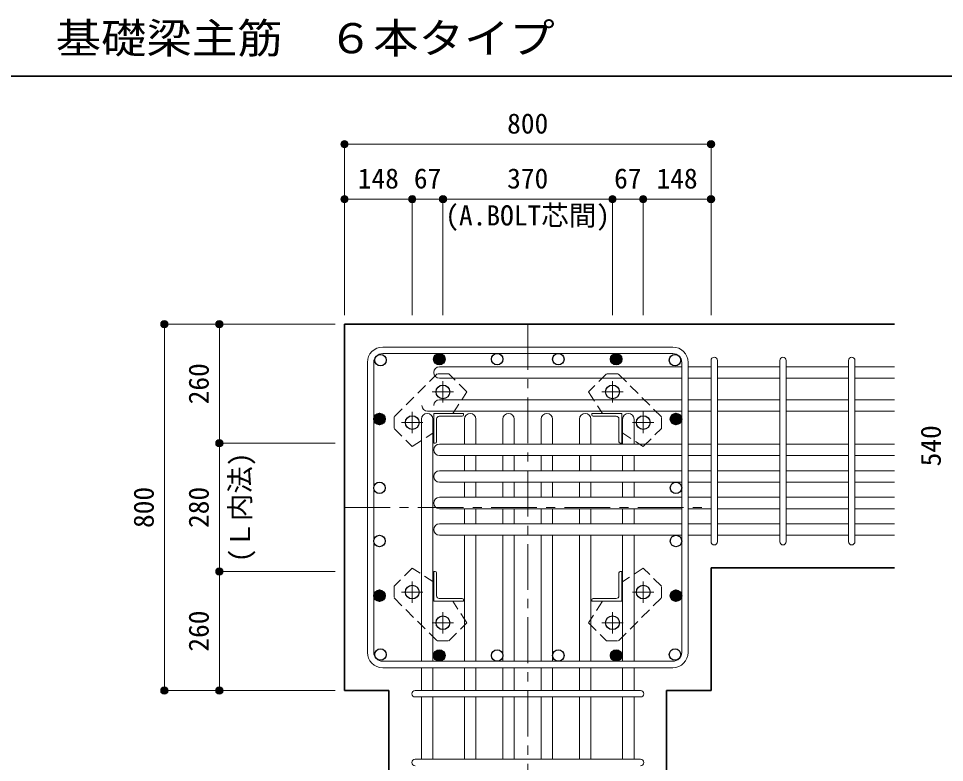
# Model space of a CAD drawing. Units: millimetres at full size, sheet at 1:20. Extents: x -3982 to 3969, y -2797 to 2801.
# Drawn here: x -633 to 1388, y -1647 to -22 of the extents above; entities that cross this region are included whole.
import ezdxf
from ezdxf.enums import TextEntityAlignment as Align

# ---------------------------------------------------------------- set-up
doc = ezdxf.new("R2010")
doc.units = ezdxf.units.MM
doc.header["$LTSCALE"] = 20
doc.header["$PDMODE"] = 32
doc.header["$PDSIZE"] = 12
doc.linetypes.add('CHAIN1', pattern=[8, 5, -1, 1, -1])
doc.linetypes.add('DASHED1', pattern=[1.8, 1.2, -0.6])
for name, color, linetype, lineweight in [('6-1_躯体線', 2, 'Continuous', 35), ('6-2_A.Bolt_', 4, 'Continuous', 9), ('6-3_柱型主筋', 4, 'Continuous', 9), ('6-4_フープ', 7, 'Continuous', 18), ('6-5_梁主筋', 7, 'Continuous', 18), ('6-6_S.T.P.', 7, 'Continuous', 18), ('6-7_文字', 7, 'Continuous', 18), ('6-9', 4, 'DASHED1', 9), ('6-D_寸法', 4, 'Continuous', 9), ('F-0_枠', 6, 'Continuous', 40)]:
    doc.layers.add(name, color=color, linetype=linetype, lineweight=lineweight)
doc.styles.add('ＭＳ ゴシック', font='')
doc.styles.get('ＭＳ ゴシック').set_extended_font_data('MS Gothic')

msp = doc.modelspace()

# ---------------------------------------------------------------- linework, layer by layer
at = {"layer": '6-1_躯体線'}
for p, q in [((78.29, -1489.67), (78.29, -689.67)), ((1278.29, -689.67), (78.29, -689.67)), ((1278.29, -1221.64), (878.29, -1221.64)), ((878.29, -1489.67), (878.29, -1221.64)), ((175.29, -1489.67), (78.29, -1489.67)), ((175.29, -1889.67), (175.29, -1489.67)), ((781.29, -1889.67), (781.29, -1489.67)), ((878.29, -1489.67), (781.29, -1489.67))]:
    msp.add_line(p, q, dxfattribs=at)
at = {"layer": '6-2_A.Bolt_', "linetype": 'CHAIN1'}
for p, q in [((293.29, -860.84), (293.29, -814.34)), ((663.29, -860.84), (663.29, -814.34)), ((316.49, -837.64), (269.99, -837.64)), ((640.09, -837.64), (686.59, -837.64)), ((226.29, -927.84), (226.29, -881.34)), ((730.29, -927.84), (730.29, -881.34)), ((249.49, -904.64), (202.99, -904.64)), ((707.09, -904.64), (753.59, -904.64)), ((226.29, -1251.44), (226.29, -1297.94)), ((730.29, -1251.44), (730.29, -1297.94)), ((249.49, -1274.64), (202.99, -1274.64)), ((707.09, -1274.64), (753.59, -1274.64)), ((293.29, -1318.44), (293.29, -1364.94)), ((663.29, -1318.44), (663.29, -1364.94)), ((316.49, -1341.64), (269.99, -1341.64)), ((640.09, -1341.64), (686.59, -1341.64))]:
    msp.add_line(p, q, dxfattribs=at)
at = {"layer": '6-2_A.Bolt_'}
for p, q in [((273.29, -949.64), (273.29, -884.64)), ((338.29, -884.64), (273.29, -884.64)), ((338.29, -884.64), (338.29, -887.64)), ((618.29, -884.64), (618.29, -887.64)), ((618.29, -884.64), (683.29, -884.64)), ((683.29, -949.64), (683.29, -884.64)), ((279.29, -896.64), (279.29, -946.64)), ((285.29, -890.64), (335.29, -890.64)), ((671.29, -890.64), (621.29, -890.64)), ((677.29, -896.64), (677.29, -946.64)), ((273.29, -949.64), (276.29, -949.64)), ((683.29, -949.64), (680.29, -949.64)), ((273.29, -1229.64), (276.29, -1229.64)), ((273.29, -1229.64), (273.29, -1294.64)), ((683.29, -1229.64), (680.29, -1229.64)), ((683.29, -1229.64), (683.29, -1294.64)), ((279.29, -1282.64), (279.29, -1232.64)), ((677.29, -1282.64), (677.29, -1232.64)), ((285.29, -1288.64), (335.29, -1288.64)), ((338.29, -1294.64), (338.29, -1291.64)), ((618.29, -1294.64), (618.29, -1291.64)), ((671.29, -1288.64), (621.29, -1288.64)), ((338.29, -1294.64), (273.29, -1294.64)), ((618.29, -1294.64), (683.29, -1294.64))]:
    msp.add_line(p, q, dxfattribs=at)
at = {"layer": '6-2_A.Bolt_', "color": 3, "lineweight": 25}
for centre in [(293.29, -837.64), (663.29, -837.64), (226.29, -904.64), (730.29, -904.64), (226.29, -1274.64), (730.29, -1274.64), (293.29, -1341.64), (663.29, -1341.64)]:
    msp.add_circle(centre, 15, dxfattribs=at)
at = {"layer": '6-2_A.Bolt_'}
for centre, radius, start, end in [((335.29, -887.64), 3, 270, 0), ((621.29, -887.64), 3, 180, 270), ((285.29, -896.64), 6, 90, 180), ((671.29, -896.64), 6, 0, 90), ((276.29, -946.64), 3, 270, 0), ((680.29, -946.64), 3, 180, 270), ((276.29, -1232.64), 3, 0, 90), ((680.29, -1232.64), 3, 90, 180), ((285.29, -1282.64), 6, 180, 270), ((335.29, -1291.64), 3, 0, 90), ((621.29, -1291.64), 3, 90, 180), ((671.29, -1282.64), 6, 270, 0)]:
    msp.add_arc(centre, radius, start, end, dxfattribs=at)
at = {"layer": '6-3_柱型主筋', "color": 3, "lineweight": 25}
for centre in [(156.84, -768.22), (285.42, -766.17), (285.42, -766.17), (411.46, -766.17), (545.12, -766.17), (671.16, -766.17), (671.16, -766.17), (799.74, -768.22), (154.79, -896.8), (154.79, -896.8), (801.79, -896.8), (801.79, -896.8), (154.79, -1047.14), (801.79, -1047.14), (154.79, -1163.14), (801.79, -1163.14), (154.79, -1282.54), (154.79, -1282.54), (801.79, -1282.54), (801.79, -1282.54), (156.84, -1411.12), (285.42, -1413.17), (285.42, -1413.17), (411.46, -1413.17), (545.12, -1413.17), (671.16, -1413.17), (671.16, -1413.17), (799.74, -1411.12)]:
    msp.add_circle(centre, 12.5, dxfattribs=at)
at = {"layer": '6-3_柱型主筋'}
for centre, radius in [((285.42, -766.17), 12.5), ((285.42, -766.17), 11.25), ((285.42, -766.17), 10), ((285.42, -766.17), 8.75), ((285.42, -766.17), 7.5), ((285.42, -766.17), 6.25), ((285.42, -766.17), 5), ((285.42, -766.17), 3.75), ((285.42, -766.17), 2.5), ((285.42, -766.17), 1.25), ((671.16, -766.17), 12.5), ((671.16, -766.17), 11.25), ((671.16, -766.17), 10), ((671.16, -766.17), 8.75), ((671.16, -766.17), 7.5), ((671.16, -766.17), 6.25), ((671.16, -766.17), 5), ((671.16, -766.17), 3.75), ((671.16, -766.17), 2.5), ((671.16, -766.17), 1.25), ((154.79, -896.8), 12.5), ((154.79, -896.8), 11.25), ((154.79, -896.8), 10), ((154.79, -896.8), 8.75), ((801.79, -896.8), 12.5), ((801.79, -896.8), 11.25), ((801.79, -896.8), 10), ((801.79, -896.8), 8.75), ((154.79, -896.8), 7.5), ((154.79, -896.8), 6.25), ((154.79, -896.8), 5), ((154.79, -896.8), 3.75), ((154.79, -896.8), 2.5), ((154.79, -896.8), 1.25), ((801.79, -896.8), 7.5), ((801.79, -896.8), 6.25), ((801.79, -896.8), 5), ((801.79, -896.8), 3.75), ((801.79, -896.8), 2.5), ((801.79, -896.8), 1.25), ((154.79, -1282.54), 12.5), ((154.79, -1282.54), 11.25), ((154.79, -1282.54), 10), ((801.79, -1282.54), 12.5), ((801.79, -1282.54), 11.25), ((801.79, -1282.54), 10), ((154.79, -1282.54), 8.75), ((154.79, -1282.54), 7.5), ((154.79, -1282.54), 6.25), ((154.79, -1282.54), 5), ((154.79, -1282.54), 3.75), ((154.79, -1282.54), 2.5), ((154.79, -1282.54), 1.25), ((801.79, -1282.54), 8.75), ((801.79, -1282.54), 7.5), ((801.79, -1282.54), 6.25), ((801.79, -1282.54), 5), ((801.79, -1282.54), 3.75), ((801.79, -1282.54), 2.5), ((801.79, -1282.54), 1.25), ((285.42, -1413.17), 12.5), ((285.42, -1413.17), 11.25), ((285.42, -1413.17), 10), ((285.42, -1413.17), 8.75), ((285.42, -1413.17), 7.5), ((285.42, -1413.17), 6.25), ((285.42, -1413.17), 5), ((285.42, -1413.17), 3.75), ((285.42, -1413.17), 2.5), ((285.42, -1413.17), 1.25), ((671.16, -1413.17), 12.5), ((671.16, -1413.17), 11.25), ((671.16, -1413.17), 10), ((671.16, -1413.17), 8.75), ((671.16, -1413.17), 7.5), ((671.16, -1413.17), 6.25), ((671.16, -1413.17), 5), ((671.16, -1413.17), 3.75), ((671.16, -1413.17), 2.5), ((671.16, -1413.17), 1.25)]:
    msp.add_circle(centre, radius, dxfattribs=at)
at = {"layer": '6-4_フープ'}
for p, q in [((794.79, -739.67), (161.79, -739.67)), ((794.79, -753.67), (161.79, -753.67)), ((128.29, -1406.17), (128.29, -773.17)), ((142.29, -1406.17), (142.29, -773.17)), ((814.29, -1406.17), (814.29, -773.17)), ((828.29, -1406.17), (828.29, -773.17)), ((794.79, -1425.67), (161.79, -1425.67)), ((794.79, -1439.67), (161.79, -1439.67))]:
    msp.add_line(p, q, dxfattribs=at)
for centre, radius, start, end in [((161.79, -773.17), 33.5, 90, 180), ((794.79, -773.17), 33.5, 0, 90), ((161.79, -773.17), 19.5, 90, 180), ((794.79, -773.17), 19.5, 0, 90), ((161.79, -1406.17), 33.5, 180, 270), ((161.79, -1406.17), 19.5, 180, 270), ((794.79, -1406.17), 33.5, 270, 0), ((794.79, -1406.17), 19.5, 270, 0)]:
    msp.add_arc(centre, radius, start, end, dxfattribs=at)
at = {"layer": '6-5_梁主筋'}
for p, q in [((285.79, -782.72), (814.29, -782.72)), ((878.29, -782.72), (828.29, -782.72)), ((1028.29, -782.72), (892.29, -782.72)), ((1178.29, -782.72), (1042.29, -782.72)), ((1278.29, -782.72), (1192.29, -782.72)), ((285.79, -807.72), (814.29, -807.72)), ((878.29, -807.72), (828.29, -807.72)), ((1028.29, -807.72), (892.29, -807.72)), ((1178.29, -807.72), (1042.29, -807.72)), ((1278.29, -807.72), (1192.29, -807.72)), ((285.79, -854.64), (814.29, -854.64)), ((878.29, -854.64), (828.29, -854.64)), ((1028.29, -854.64), (892.29, -854.64)), ((1178.29, -854.64), (1042.29, -854.64)), ((1278.29, -854.64), (1192.29, -854.64)), ((259.79, -879.64), (814.29, -879.64)), ((878.29, -879.64), (828.29, -879.64)), ((1028.29, -879.64), (892.29, -879.64)), ((1178.29, -879.64), (1042.29, -879.64)), ((1278.29, -879.64), (1192.29, -879.64)), ((246.29, -897.14), (246.29, -1425.67)), ((271.29, -897.14), (271.29, -1425.67)), ((340.29, -897.14), (340.29, -951.64)), ((365.29, -897.14), (365.29, -951.64)), ((423.96, -897.14), (423.96, -951.64)), ((448.96, -897.14), (448.96, -951.64)), ((507.62, -897.14), (507.62, -951.64)), ((532.62, -897.14), (532.62, -951.64)), ((591.29, -897.14), (591.29, -951.64)), ((616.29, -897.14), (616.29, -951.64)), ((685.29, -897.14), (685.29, -951.64)), ((710.29, -897.14), (710.29, -951.64)), ((285.79, -951.64), (814.29, -951.64)), ((878.29, -951.64), (828.29, -951.64)), ((1028.29, -951.64), (892.29, -951.64)), ((1178.29, -951.64), (1042.29, -951.64)), ((1278.29, -951.64), (1192.29, -951.64)), ((285.79, -976.64), (814.29, -976.64)), ((340.29, -1009.64), (340.29, -976.64)), ((365.29, -1009.64), (365.29, -976.64)), ((423.96, -1009.64), (423.96, -976.64)), ((448.96, -1009.64), (448.96, -976.64)), ((507.62, -1009.64), (507.62, -976.64)), ((532.62, -1009.64), (532.62, -976.64)), ((591.29, -1009.64), (591.29, -976.64)), ((616.29, -1009.64), (616.29, -976.64)), ((685.29, -1009.64), (685.29, -976.64)), ((710.29, -1009.64), (710.29, -976.64)), ((878.29, -976.64), (828.29, -976.64)), ((1028.29, -976.64), (892.29, -976.64)), ((1178.29, -976.64), (1042.29, -976.64)), ((1278.29, -976.64), (1192.29, -976.64)), ((285.79, -1009.64), (814.29, -1009.64)), ((878.29, -1009.64), (828.29, -1009.64)), ((1028.29, -1009.64), (892.29, -1009.64)), ((1178.29, -1009.64), (1042.29, -1009.64)), ((1278.29, -1009.64), (1192.29, -1009.64)), ((285.79, -1034.64), (814.29, -1034.64)), ((340.29, -1034.64), (340.29, -1067.64)), ((365.29, -1034.64), (365.29, -1067.64)), ((423.96, -1034.64), (423.96, -1067.64)), ((448.96, -1034.64), (448.96, -1067.64)), ((507.62, -1034.64), (507.62, -1067.64)), ((532.62, -1034.64), (532.62, -1067.64)), ((591.29, -1034.64), (591.29, -1067.64)), ((616.29, -1034.64), (616.29, -1067.64)), ((685.29, -1034.64), (685.29, -1067.64)), ((710.29, -1034.64), (710.29, -1067.64)), ((878.29, -1034.64), (828.29, -1034.64)), ((1028.29, -1034.64), (892.29, -1034.64)), ((1178.29, -1034.64), (1042.29, -1034.64)), ((1278.29, -1034.64), (1192.29, -1034.64)), ((285.79, -1067.64), (814.29, -1067.64)), ((878.29, -1067.64), (828.29, -1067.64)), ((1028.29, -1067.64), (892.29, -1067.64)), ((1178.29, -1067.64), (1042.29, -1067.64)), ((1278.29, -1067.64), (1192.29, -1067.64)), ((285.79, -1092.64), (814.29, -1092.64)), ((340.29, -1092.64), (340.29, -1125.64)), ((365.29, -1092.64), (365.29, -1125.64)), ((423.96, -1092.64), (423.96, -1125.64)), ((448.96, -1092.64), (448.96, -1125.64)), ((507.62, -1092.64), (507.62, -1125.64)), ((532.62, -1092.64), (532.62, -1125.64)), ((591.29, -1092.64), (591.29, -1125.64)), ((616.29, -1092.64), (616.29, -1125.64)), ((685.29, -1092.64), (685.29, -1125.64)), ((710.29, -1092.64), (710.29, -1125.64)), ((878.29, -1092.64), (828.29, -1092.64)), ((1028.29, -1092.64), (892.29, -1092.64)), ((1178.29, -1092.64), (1042.29, -1092.64)), ((1278.29, -1092.64), (1192.29, -1092.64)), ((285.79, -1125.64), (814.29, -1125.64)), ((878.29, -1125.64), (828.29, -1125.64)), ((1028.29, -1125.64), (892.29, -1125.64)), ((1178.29, -1125.64), (1042.29, -1125.64)), ((1278.29, -1125.64), (1192.29, -1125.64)), ((285.79, -1150.64), (814.29, -1150.64)), ((340.29, -1150.64), (340.29, -1425.67)), ((365.29, -1150.64), (365.29, -1425.67)), ((423.96, -1150.64), (423.96, -1425.67)), ((448.96, -1150.64), (448.96, -1425.67)), ((507.62, -1150.64), (507.62, -1425.67)), ((532.62, -1150.64), (532.62, -1425.67)), ((591.29, -1150.64), (591.29, -1425.67)), ((616.29, -1150.64), (616.29, -1425.67)), ((685.29, -1150.64), (685.29, -1425.67)), ((710.29, -1150.64), (710.29, -1425.67)), ((878.29, -1150.64), (828.29, -1150.64)), ((1028.29, -1150.64), (892.29, -1150.64)), ((1178.29, -1150.64), (1042.29, -1150.64)), ((1278.29, -1150.64), (1192.29, -1150.64)), ((246.29, -1439.67), (246.29, -1489.67)), ((271.29, -1439.67), (271.29, -1489.67)), ((340.29, -1439.67), (340.29, -1489.67)), ((365.29, -1439.67), (365.29, -1489.67)), ((423.96, -1439.67), (423.96, -1489.67)), ((448.96, -1439.67), (448.96, -1489.67)), ((507.62, -1439.67), (507.62, -1489.67)), ((532.62, -1439.67), (532.62, -1489.67)), ((591.29, -1439.67), (591.29, -1489.67)), ((616.29, -1439.67), (616.29, -1489.67)), ((685.29, -1439.67), (685.29, -1489.67)), ((710.29, -1439.67), (710.29, -1489.67)), ((246.29, -1503.67), (246.29, -1639.67)), ((271.29, -1503.67), (271.29, -1639.67)), ((340.29, -1503.67), (340.29, -1639.67)), ((365.29, -1503.67), (365.29, -1639.67)), ((423.96, -1503.67), (423.96, -1639.67)), ((448.96, -1503.67), (448.96, -1639.67)), ((507.62, -1503.67), (507.62, -1639.67)), ((532.62, -1503.67), (532.62, -1639.67)), ((591.29, -1503.67), (591.29, -1639.67)), ((616.29, -1503.67), (616.29, -1639.67)), ((685.29, -1503.67), (685.29, -1639.67)), ((710.29, -1503.67), (710.29, -1639.67))]:
    msp.add_line(p, q, dxfattribs=at)
for centre, start, end in [((285.79, -795.22), 90, 180), ((285.79, -795.22), 180, 270), ((259.79, -867.14), 180, 270), ((285.79, -867.14), 90, 180), ((258.79, -897.14), 90, 180), ((258.79, -897.14), 0, 90), ((352.79, -897.14), 90, 180), ((352.79, -897.14), 0, 90), ((436.46, -897.14), 90, 180), ((436.46, -897.14), 0, 90), ((520.12, -897.14), 90, 180), ((520.12, -897.14), 0, 90), ((603.79, -897.14), 90, 180), ((603.79, -897.14), 0, 90), ((697.79, -897.14), 90, 180), ((697.79, -897.14), 0, 90), ((285.79, -964.14), 90, 180), ((285.79, -964.14), 180, 270), ((285.79, -1022.14), 90, 180), ((285.79, -1022.14), 180, 270), ((285.79, -1080.14), 90, 180), ((285.79, -1080.14), 180, 270), ((285.79, -1138.14), 90, 180), ((285.79, -1138.14), 180, 270)]:
    msp.add_arc(centre, 12.5, start, end, dxfattribs=at)
at = {"layer": '6-6_S.T.P.'}
for p, q in [((878.29, -1164.64), (878.29, -768.72)), ((878.29, -1164.64), (878.29, -769.11)), ((878.29, -1164.64), (878.29, -769.11)), ((878.29, -1164.64), (878.29, -769.11)), ((892.29, -1164.64), (892.29, -768.72)), ((892.29, -1164.64), (892.29, -769.11)), ((892.29, -1164.64), (892.29, -769.11)), ((892.29, -1164.64), (892.29, -769.11)), ((1028.29, -1164.64), (1028.29, -768.72)), ((1042.29, -1164.64), (1042.29, -768.72)), ((1178.29, -1164.64), (1178.29, -768.72)), ((1192.29, -1164.64), (1192.29, -768.72)), ((232.29, -1489.67), (723.9, -1489.67)), ((232.29, -1503.67), (723.9, -1503.67)), ((232.29, -1639.67), (723.9, -1639.67))]:
    msp.add_line(p, q, dxfattribs=at)
for centre, start, end in [((885.29, -768.72), 0, 180), ((885.29, -768.72), 0, 180), ((885.29, -768.72), 0, 180), ((885.29, -768.72), 0, 180), ((1035.29, -768.72), 0, 180), ((1185.29, -768.72), 0, 180), ((885.29, -1164.64), 180, 0), ((885.29, -1164.64), 180, 0), ((885.29, -1164.64), 180, 0), ((885.29, -1164.64), 180, 0), ((1035.29, -1164.64), 180, 0), ((1185.29, -1164.64), 180, 0), ((232.29, -1496.67), 90, 270), ((232.29, -1496.67), 90, 270), ((232.29, -1496.67), 90, 270), ((232.29, -1496.67), 90, 270), ((724.29, -1496.67), 270, 90), ((724.29, -1496.67), 270, 90), ((724.29, -1496.67), 270, 90), ((724.29, -1496.67), 270, 90), ((232.29, -1646.67), 90, 270), ((724.29, -1646.67), 270, 90)]:
    msp.add_arc(centre, 7, start, end, dxfattribs=at)
at = {"layer": '6-9'}
for p, q in [((280.59, -797.94), (186.59, -892.04)), ((306.09, -797.94), (280.59, -797.94)), ((345.69, -837.54), (306.09, -797.94)), ((769.99, -891.94), (675.89, -797.94)), ((314.91, -884.64), (345.69, -837.54)), ((769.99, -917.44), (769.99, -891.94)), ((683.29, -926.26), (730.39, -957.04)), ((730.39, -957.04), (769.99, -917.44)), ((226.19, -1222.24), (186.59, -1261.84)), ((273.29, -1253.02), (226.19, -1222.24)), ((186.59, -1261.84), (186.59, -1287.34)), ((186.59, -1287.34), (280.69, -1381.34)), ((675.99, -1381.34), (769.99, -1287.24)), ((641.67, -1294.64), (610.89, -1341.74)), ((610.89, -1341.74), (650.49, -1381.34)), ((650.49, -1381.34), (675.99, -1381.34))]:
    msp.add_line(p, q, dxfattribs=at)
for points in [[(675.89, -797.94), (650.49, -797.94), (610.89, -837.54), (641.67, -884.64)], [(186.59, -892.04), (186.59, -917.44), (226.19, -957.04), (273.29, -926.26)], [(769.99, -1287.24), (769.99, -1261.84), (730.39, -1222.24), (683.29, -1253.02)], [(280.69, -1381.34), (306.09, -1381.34), (345.69, -1341.74), (314.91, -1294.64)]]:
    msp.add_lwpolyline(points, dxfattribs=at)
at = {"layer": '6-D_寸法'}
for p, q in [((78.29, -296.65), (878.29, -296.65)), ((878.29, -296.65), (878.29, -416.65)), ((78.29, -416.65), (226.29, -416.65)), ((226.29, -416.65), (226.29, -669.67)), ((226.29, -416.65), (293.29, -416.65)), ((293.29, -416.65), (293.29, -669.67)), ((293.29, -416.65), (663.29, -416.65)), ((663.29, -416.65), (663.29, -669.67)), ((663.29, -416.65), (730.29, -416.65)), ((730.29, -416.65), (730.29, -669.67)), ((730.29, -416.65), (878.29, -416.65)), ((878.29, -416.65), (878.29, -669.67)), ((-314.74, -689.67), (-194.74, -689.67)), ((-314.74, -689.67), (-314.74, -1489.67)), ((-194.74, -689.67), (58.29, -689.67)), ((-194.74, -689.67), (-194.74, -949.64)), ((-194.74, -949.64), (58.29, -949.64)), ((-194.74, -949.64), (-194.74, -1229.64)), ((-194.74, -1229.64), (58.29, -1229.64)), ((-194.74, -1229.64), (-194.74, -1489.67))]:
    msp.add_line(p, q, dxfattribs=at)
at = {"layer": '6-D_寸法', "linetype": 'CHAIN1'}
for p, q in [((478.29, -689.67), (478.29, -1889.67)), ((78.29, -1089.67), (878.29, -1089.67))]:
    msp.add_line(p, q, dxfattribs=at)
at = {"layer": '6-D_寸法'}
for points in [[(78.29, -296.65), (78.29, -416.65), (78.29, -669.67)], [(-314.74, -1489.67), (-194.74, -1489.67), (58.29, -1489.67)]]:
    msp.add_lwpolyline(points, dxfattribs=at)
for centre, radius in [((78.29, -296.65), 8), ((78.29, -296.65), 7.2), ((78.29, -296.65), 6.4), ((78.29, -296.65), 5.6), ((78.29, -296.65), 4.8), ((78.29, -296.65), 4), ((78.29, -296.65), 3.2), ((78.29, -296.65), 2.4), ((78.29, -296.65), 1.6), ((78.29, -296.65), 0.8), ((878.29, -296.65), 8), ((878.29, -296.65), 7.2), ((878.29, -296.65), 6.4), ((878.29, -296.65), 5.6), ((878.29, -296.65), 4.8), ((878.29, -296.65), 4), ((878.29, -296.65), 3.2), ((878.29, -296.65), 2.4), ((878.29, -296.65), 1.6), ((878.29, -296.65), 0.8), ((78.29, -416.65), 8), ((78.29, -416.65), 7.2), ((78.29, -416.65), 6.4), ((78.29, -416.65), 5.6), ((78.29, -416.65), 4.8), ((78.29, -416.65), 4), ((78.29, -416.65), 3.2), ((78.29, -416.65), 2.4), ((78.29, -416.65), 1.6), ((78.29, -416.65), 0.8), ((226.29, -416.65), 8), ((226.29, -416.65), 7.2), ((226.29, -416.65), 6.4), ((226.29, -416.65), 5.6), ((226.29, -416.65), 4.8), ((226.29, -416.65), 4), ((226.29, -416.65), 3.2), ((226.29, -416.65), 2.4), ((226.29, -416.65), 1.6), ((226.29, -416.65), 0.8), ((293.29, -416.65), 8), ((293.29, -416.65), 7.2), ((293.29, -416.65), 6.4), ((293.29, -416.65), 5.6), ((293.29, -416.65), 4.8), ((293.29, -416.65), 4), ((293.29, -416.65), 3.2), ((293.29, -416.65), 2.4), ((293.29, -416.65), 1.6), ((293.29, -416.65), 0.8), ((663.29, -416.65), 8), ((663.29, -416.65), 7.2), ((663.29, -416.65), 6.4), ((663.29, -416.65), 5.6), ((663.29, -416.65), 4.8), ((663.29, -416.65), 4), ((663.29, -416.65), 3.2), ((663.29, -416.65), 2.4), ((663.29, -416.65), 1.6), ((663.29, -416.65), 0.8), ((730.29, -416.65), 8), ((730.29, -416.65), 7.2), ((730.29, -416.65), 6.4), ((730.29, -416.65), 5.6), ((730.29, -416.65), 4.8), ((730.29, -416.65), 4), ((730.29, -416.65), 3.2), ((730.29, -416.65), 2.4), ((730.29, -416.65), 1.6), ((730.29, -416.65), 0.8), ((878.29, -416.65), 8), ((878.29, -416.65), 7.2), ((878.29, -416.65), 6.4), ((878.29, -416.65), 5.6), ((878.29, -416.65), 4.8), ((878.29, -416.65), 4), ((878.29, -416.65), 3.2), ((878.29, -416.65), 2.4), ((878.29, -416.65), 1.6), ((878.29, -416.65), 0.8), ((-314.74, -689.67), 8), ((-314.74, -689.67), 7.2), ((-314.74, -689.67), 6.4), ((-314.74, -689.67), 5.6), ((-314.74, -689.67), 4.8), ((-314.74, -689.67), 4), ((-314.74, -689.67), 3.2), ((-194.74, -689.67), 8), ((-194.74, -689.67), 7.2), ((-194.74, -689.67), 6.4), ((-194.74, -689.67), 5.6), ((-194.74, -689.67), 4.8), ((-194.74, -689.67), 4), ((-194.74, -689.67), 3.2), ((-314.74, -689.67), 2.4), ((-314.74, -689.67), 1.6), ((-314.74, -689.67), 0.8), ((-194.74, -689.67), 2.4), ((-194.74, -689.67), 1.6), ((-194.74, -689.67), 0.8), ((-194.74, -949.64), 8), ((-194.74, -949.64), 7.2), ((-194.74, -949.64), 6.4), ((-194.74, -949.64), 5.6), ((-194.74, -949.64), 4.8), ((-194.74, -949.64), 4), ((-194.74, -949.64), 3.2), ((-194.74, -949.64), 2.4), ((-194.74, -949.64), 1.6), ((-194.74, -949.64), 0.8), ((-194.74, -1229.64), 8), ((-194.74, -1229.64), 7.2), ((-194.74, -1229.64), 6.4), ((-194.74, -1229.64), 5.6), ((-194.74, -1229.64), 4.8), ((-194.74, -1229.64), 4), ((-194.74, -1229.64), 3.2), ((-194.74, -1229.64), 2.4), ((-194.74, -1229.64), 1.6), ((-194.74, -1229.64), 0.8), ((-314.74, -1489.67), 8), ((-314.74, -1489.67), 7.2), ((-314.74, -1489.67), 6.4), ((-314.74, -1489.67), 5.6), ((-314.74, -1489.67), 4.8), ((-314.74, -1489.67), 4), ((-314.74, -1489.67), 3.2), ((-314.74, -1489.67), 2.4), ((-314.74, -1489.67), 1.6), ((-314.74, -1489.67), 0.8), ((-194.74, -1489.67), 8), ((-194.74, -1489.67), 7.2), ((-194.74, -1489.67), 6.4), ((-194.74, -1489.67), 5.6), ((-194.74, -1489.67), 4.8), ((-194.74, -1489.67), 4), ((-194.74, -1489.67), 3.2), ((-194.74, -1489.67), 2.4), ((-194.74, -1489.67), 1.6), ((-194.74, -1489.67), 0.8)]:
    msp.add_circle(centre, radius, dxfattribs=at)
at = {"layer": '6-D_寸法', "color": 7}
for p in [(78.29, -296.65), (878.29, -296.65), (78.29, -416.65), (226.29, -416.65), (293.29, -416.65), (663.29, -416.65), (730.29, -416.65), (878.29, -416.65), (-314.74, -689.67), (-194.74, -689.67), (-194.74, -949.64), (-194.74, -1229.64), (-314.74, -1489.67), (-194.74, -1489.67)]:
    msp.add_point(p, dxfattribs=at)
at = {"layer": 'F-0_枠', "color": 2, "lineweight": 35}
msp.add_line((-3981.92, -148.03), (2482.4, -148.03), dxfattribs=at)

# ---------------------------------------------------------------- texts
at = {"layer": '6-7_文字', "color": 2, "style": 'ＭＳ ゴシック', "width": 1.1}
msp.add_text('\u3000\u3000基礎梁主筋\u3000６本タイプ', height=65.98, dxfattribs=at).set_placement((-749.76, -118.03), align=Align.BOTTOM_LEFT)
at = {"layer": '6-D_寸法', "style": 'ＭＳ ゴシック'}
for s, p in [('800', (433.29, -286.65)), ('148', (107.29, -406.65)), ('67', (229.79, -406.65)), ('370', (433.29, -406.65)), ('67', (666.79, -406.65)), ('148', (759.29, -406.65)), ('(A.BOLT芯間)', (298.29, -487.38))]:
    msp.add_text(s, height=43.99, dxfattribs=at).set_placement(p, align=Align.BOTTOM_LEFT)
for s, p in [('260', (-204.74, -864.66)), ('540', (1392.96, -1000.14)), ('(Ｌ内法)', (-114.52, -1209.64)), ('800', (-324.74, -1134.67)), ('280', (-204.74, -1134.64)), ('260', (-204.74, -1404.66))]:
    msp.add_text(s, height=43.99, rotation=90, dxfattribs=at).set_placement(p, align=Align.BOTTOM_LEFT)

doc.saveas('drawing.dxf')
